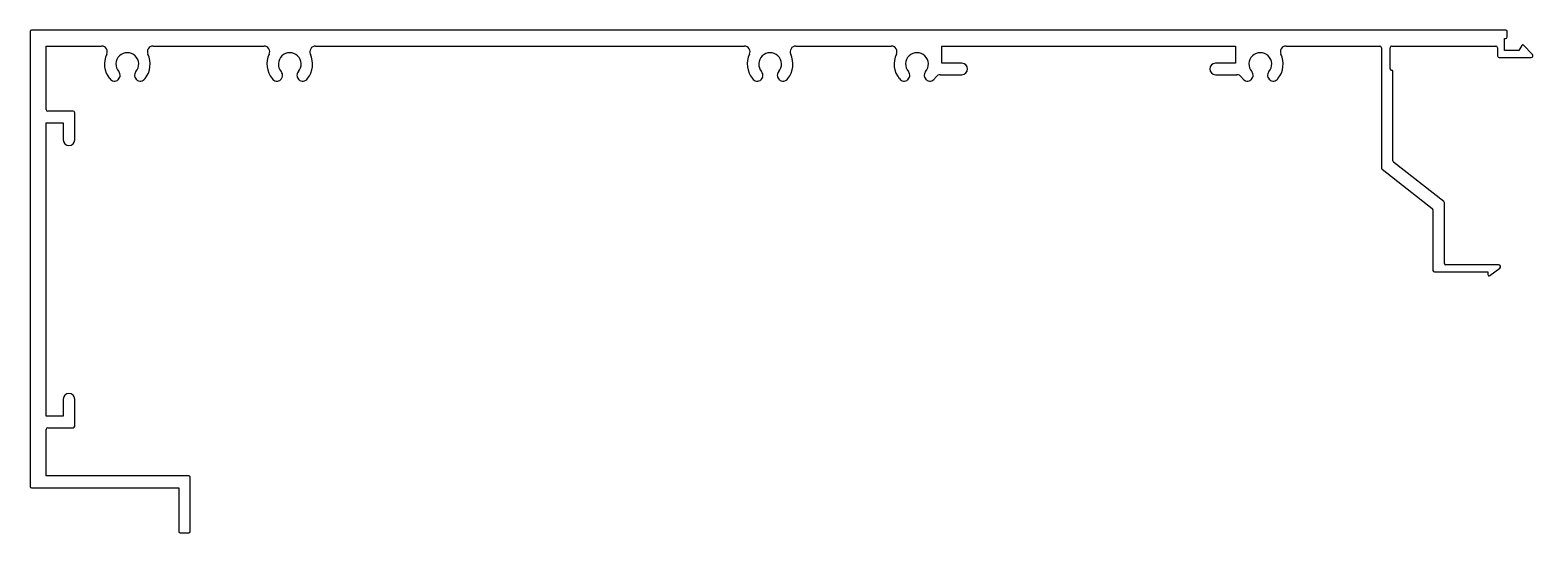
# Model space of a CAD drawing. Extents: x 1928 to 2191, y 1737 to 1825.
import ezdxf

# ---------------------------------------------------------------- set-up
doc = ezdxf.new("R2010")
doc.units = 0
doc.layers.get('0').update_dxf_attribs({"linetype": 'CONTINUOUS'})

msp = doc.modelspace()

# ---------------------------------------------------------------- linework, layer by layer
for p, q in [((1927.86, 1824.28), (1927.86, 1744.78)), ((1971.24, 1824.53), (1928.11, 1824.53)), ((2070.19, 1824.53), (1971.24, 1824.53)), ((2185.79, 1824.53), (2070.19, 1824.53)), ((2185.54, 1820.93), (2185.54, 1823.03)), ((2185.54, 1823.03), (2185.74, 1823.03)), ((2186.04, 1823.33), (2186.04, 1824.28)), ((1930.66, 1810.64), (1930.66, 1821.73)), ((1930.66, 1821.73), (1940.36, 1821.73)), ((1949.36, 1821.73), (1968.75, 1821.73)), ((1977.75, 1821.73), (2052.7, 1821.73)), ((2061.7, 1821.73), (2078.37, 1821.73)), ((2087.22, 1818.73), (2087.22, 1821.73)), ((2087.22, 1821.73), (2138.53, 1821.73)), ((2138.53, 1821.73), (2138.53, 1818.73)), ((2147.37, 1821.73), (2163.74, 1821.73)), ((2164.04, 1821.43), (2164.04, 1800.47)), ((2165.54, 1817.78), (2165.54, 1821.43)), ((2165.84, 1821.73), (2184.04, 1821.73)), ((2184.34, 1821.43), (2184.34, 1820.03)), ((2188.04, 1820.93), (2185.54, 1820.93)), ((2188.56, 1821.82), (2188.04, 1820.93)), ((2190.44, 1820.24), (2188.88, 1821.87)), ((2090.7, 1818.73), (2087.22, 1818.73)), ((2138.53, 1818.73), (2135.05, 1818.73)), ((2184.64, 1819.73), (2190.22, 1819.73)), ((1943.33, 1815.92), (1943.56, 1816.31)), ((1946.16, 1816.31), (1946.39, 1815.92)), ((1971.72, 1815.92), (1971.95, 1816.31)), ((1974.55, 1816.31), (1974.78, 1815.92)), ((2055.67, 1815.92), (2055.9, 1816.31)), ((2058.51, 1816.31), (2058.73, 1815.92)), ((2081.34, 1815.92), (2081.57, 1816.31)), ((2084.18, 1816.31), (2084.4, 1815.92)), ((2086.98, 1816.73), (2090.7, 1816.73)), ((2135.05, 1816.73), (2138.77, 1816.73)), ((2141.34, 1815.92), (2141.57, 1816.31)), ((2144.18, 1816.31), (2144.4, 1815.92)), ((2166.04, 1801.66), (2166.04, 1817.28)), ((1935.41, 1810.34), (1930.96, 1810.34)), ((1935.66, 1805.34), (1935.66, 1810.09)), ((1930.66, 1757.03), (1930.66, 1808.34)), ((1930.66, 1808.34), (1933.66, 1808.34)), ((1933.66, 1808.34), (1933.66, 1805.34)), ((2164.15, 1800.23), (2172.92, 1793.32)), ((2174.92, 1794.55), (2166.15, 1801.43)), ((2175.04, 1783.73), (2175.04, 1794.31)), ((2173.04, 1793.08), (2173.04, 1782.53)), ((2184.54, 1783.48), (2175.29, 1783.48)), ((2173.29, 1782.28), (2182.64, 1782.28)), ((2182.64, 1782.28), (2182.64, 1781.78)), ((2182.96, 1781.62), (2184.72, 1782.94)), ((1933.66, 1760.03), (1933.66, 1757.03)), ((1935.66, 1755.28), (1935.66, 1760.03)), ((1933.66, 1757.03), (1930.66, 1757.03)), ((1930.66, 1746.64), (1930.66, 1754.73)), ((1930.96, 1755.03), (1935.41, 1755.03)), ((1928.11, 1744.53), (1953.86, 1744.53)), ((1955.61, 1746.64), (1930.66, 1746.64)), ((1953.86, 1744.53), (1953.86, 1736.89)), ((1955.86, 1736.89), (1955.86, 1746.39)), ((1954.11, 1736.64), (1955.61, 1736.64))]:
    msp.add_line(p, q)
for centre, radius, start, end in [((1928.11, 1824.28), 0.25, 90, 180), ((2185.74, 1823.33), 0.3, 270, 360), ((2185.79, 1824.28), 0.25, 0, 90), ((1940.36, 1820.73), 1, 334.3552, 90), ((1944.86, 1818.57), 3.99, 154.3552, 219.2043), ((1944.86, 1818.57), 1.99, 318.8604, 221.1396), ((1944.86, 1818.57), 3.99, 320.7957, 25.6448), ((1949.36, 1820.73), 1, 90, 205.6448), ((1968.75, 1820.73), 1, 334.3552, 90), ((1973.25, 1818.57), 3.99, 154.3552, 219.2043), ((1973.25, 1818.57), 1.99, 318.8604, 221.1396), ((1973.25, 1818.57), 3.99, 320.7957, 25.6448), ((1977.75, 1820.73), 1, 90, 205.6448), ((2052.7, 1820.73), 1, 334.3552, 90), ((2057.2, 1818.57), 3.99, 154.3552, 219.2043), ((2057.2, 1818.57), 1.99, 318.8604, 221.1396), ((2057.2, 1818.57), 3.99, 320.7957, 25.6448), ((2061.7, 1820.73), 1, 90, 205.6448), ((2078.37, 1820.73), 1, 334.3552, 90), ((2082.87, 1818.57), 3.99, 154.3552, 219.2043), ((2082.87, 1818.57), 1.99, 318.8604, 221.1396), ((2142.87, 1818.57), 1.99, 318.8604, 221.1396), ((2142.87, 1818.57), 3.99, 320.7957, 25.6448), ((2147.37, 1820.73), 1, 90, 205.6448), ((2163.74, 1821.43), 0.3, 0, 90), ((2165.84, 1821.43), 0.3, 90, 180), ((2184.04, 1821.43), 0.3, 0, 90), ((2188.73, 1821.73), 0.2, 43.7397, 151.6151), ((2190.22, 1820.03), 0.3, 270, 43.7397), ((2090.7, 1817.73), 1, 270, 90), ((2135.05, 1817.73), 1, 90, 270), ((2165.79, 1817.78), 0.25, 180, 270), ((2184.64, 1820.03), 0.3, 180, 270), ((1942.61, 1816.6), 1, 213.4188, 312.3624), ((1943.11, 1816.04), 0.25, 312.3624, 330), ((1942.61, 1816.6), 1, 347.6376, 41.1396), ((1943.34, 1816.44), 0.25, 330, 347.6376), ((1947.12, 1816.6), 1, 138.8604, 192.4012), ((1946.38, 1816.43), 0.25, 192.4012, 210), ((1946.61, 1816.04), 0.25, 210, 227.5988), ((1947.12, 1816.6), 1, 227.5988, 326.5812), ((1971, 1816.6), 1, 213.4188, 312.4012), ((1971.5, 1816.04), 0.25, 312.4012, 330), ((1971, 1816.6), 1, 347.5988, 41.1396), ((1971.73, 1816.43), 0.25, 330, 347.5988), ((1975.51, 1816.6), 1, 138.8604, 192.3624), ((1974.77, 1816.44), 0.25, 192.3624, 210), ((1975, 1816.04), 0.25, 210, 227.6376), ((1975.51, 1816.6), 1, 227.6376, 326.5812), ((2054.95, 1816.6), 1, 213.4188, 312.4012), ((2055.46, 1816.04), 0.25, 312.4012, 330), ((2054.95, 1816.6), 1, 347.5988, 41.1396), ((2055.68, 1816.43), 0.25, 330, 347.5988), ((2059.46, 1816.6), 1, 138.8604, 192.3624), ((2058.72, 1816.44), 0.25, 192.3624, 210), ((2058.95, 1816.04), 0.25, 210, 227.6376), ((2059.46, 1816.6), 1, 227.6376, 326.5812), ((2080.62, 1816.6), 1, 213.4188, 312.3624), ((2081.13, 1816.04), 0.25, 312.3624, 330), ((2080.62, 1816.6), 1, 347.6376, 41.1396), ((2081.35, 1816.44), 0.25, 330, 347.6376), ((2085.13, 1816.6), 1, 138.8604, 192.4012), ((2084.39, 1816.43), 0.25, 192.4012, 210), ((2084.62, 1816.04), 0.25, 210, 227.5988), ((2085.13, 1816.6), 1, 227.5988, 326.5812), ((2082.87, 1818.57), 3.99, 320.7957, 325.329), ((2086.98, 1815.73), 1, 90, 145.329), ((2138.77, 1815.73), 1, 34.671, 90), ((2142.87, 1818.57), 3.99, 214.671, 219.2043), ((2140.62, 1816.6), 1, 213.4188, 312.3624), ((2141.13, 1816.04), 0.25, 312.3624, 330), ((2140.62, 1816.6), 1, 347.6376, 41.1396), ((2141.35, 1816.44), 0.25, 330, 347.6376), ((2145.13, 1816.6), 1, 138.8604, 192.4012), ((2144.39, 1816.43), 0.25, 192.4012, 210), ((2144.62, 1816.04), 0.25, 210, 227.5988), ((2145.13, 1816.6), 1, 227.5988, 326.5812), ((2165.79, 1817.28), 0.25, 0, 90), ((1930.96, 1810.64), 0.3, 180, 270), ((1935.41, 1810.09), 0.25, 0, 90), ((1934.66, 1805.34), 1, 180, 0), ((2164.34, 1800.47), 0.3, 180, 231.737), ((2166.34, 1801.66), 0.3, 180, 231.8992), ((2174.74, 1794.31), 0.3, 0, 51.8992), ((2172.74, 1793.08), 0.3, 0, 51.737), ((2175.29, 1783.73), 0.25, 180, 270), ((2184.54, 1783.18), 0.3, 306.9209, 90), ((2173.29, 1782.53), 0.25, 180, 270), ((2182.84, 1781.78), 0.2, 180, 308.2319), ((1934.66, 1760.03), 1, 0, 180), ((1930.96, 1754.73), 0.3, 90, 180), ((1935.41, 1755.28), 0.25, 270, 360), ((1928.11, 1744.78), 0.25, 180, 270), ((1955.61, 1746.39), 0.25, 0, 90), ((1954.11, 1736.89), 0.25, 180, 270), ((1955.61, 1736.89), 0.25, 270, 360)]:
    msp.add_arc(centre, radius, start, end)

doc.saveas('drawing.dxf')
